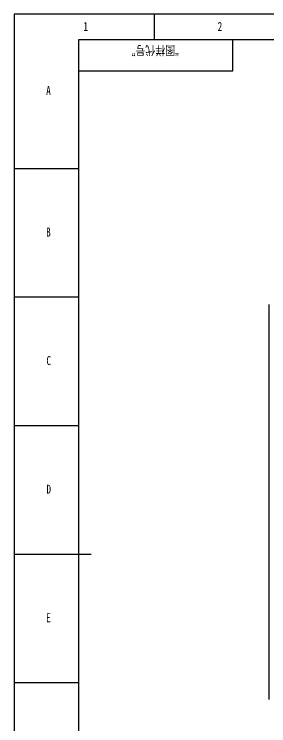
# Model space of a CAD drawing. Header units: millimetres. Extents: x 0 to 594, y 0 to 420.
# Drawn here: x 0 to 99, y 143.2 to 420 of the extents above; entities that cross this region are included whole.
import ezdxf

# ---------------------------------------------------------------- set-up
doc = ezdxf.new("R2010")
doc.units = ezdxf.units.MM
for name, color, linetype in [('10', 7, 'Continuous'), ('5', 7, 'Continuous'), ('SLD-0', 7, 'Continuous')]:
    doc.layers.add(name, color=color, linetype=linetype)
doc.styles.add('SLDTEXTSTYLE1', font='长仿宋体', dxfattribs={"bigfont": 'bigfont'})
doc.styles.add('SLDTEXTSTYLE2', font='HYSWLONGFANGSONG.TTF')

msp = doc.modelspace()

# ---------------------------------------------------------------- linework, layer by layer
at = {"color": 7, "linetype": 'Continuous', "lineweight": 25}
msp.add_line((99.0469, 307.1348), (99.0469, 153.3775), dxfattribs=at)
at = {"layer": '5', "color": 7}
for p, q in [((594.0053, 420), (0, 420)), ((0, 420), (0, 0))]:
    msp.add_line(p, q, dxfattribs=at)
at = {"layer": '5'}
for p, q in [((54.5, 420), (54.5, 410)), ((0, 360), (25, 360)), ((0, 310), (25, 310)), ((0, 260), (25, 260)), ((0, 160), (25, 160))]:
    msp.add_line(p, q, dxfattribs=at)
at = {"layer": '5', "color": 7, "lineweight": 25}
for p, q in [((584.0053, 410), (25, 410)), ((25, 410), (25, 10)), ((85, 398), (85, 410)), ((25, 398), (85, 398))]:
    msp.add_line(p, q, dxfattribs=at)
at = {"layer": '5', "lineweight": 25}
msp.add_line((0, 210), (30, 210), dxfattribs=at)

# ---------------------------------------------------------------- texts
at = {"layer": '10', "char_height": 3.5, "attachment_point": 2, "style": 'SLDTEXTSTYLE2'}
for s, insert in [('1', (27.7944, 416.9973)), ('2', (80.0444, 416.9973)), ('A', (13.3203, 392.0551)), ('B', (13.3203, 336.9973)), ('C', (13.4273, 286.9973)), ('D', (13.4297, 236.9973)), ('E', (13.3179, 186.9973))]:
    msp.add_mtext(s, dxfattribs=dict(at, insert=insert))
at = {"layer": 'SLD-0', "insert": (54.8776, 404.1521), "char_height": 3.5, "attachment_point": 2, "rotation": 180, "style": 'SLDTEXTSTYLE1'}
msp.add_mtext('\\M+18167图样\\M+191E3\\M+18D86\\M+18168', dxfattribs=at)

doc.saveas('drawing.dxf')
